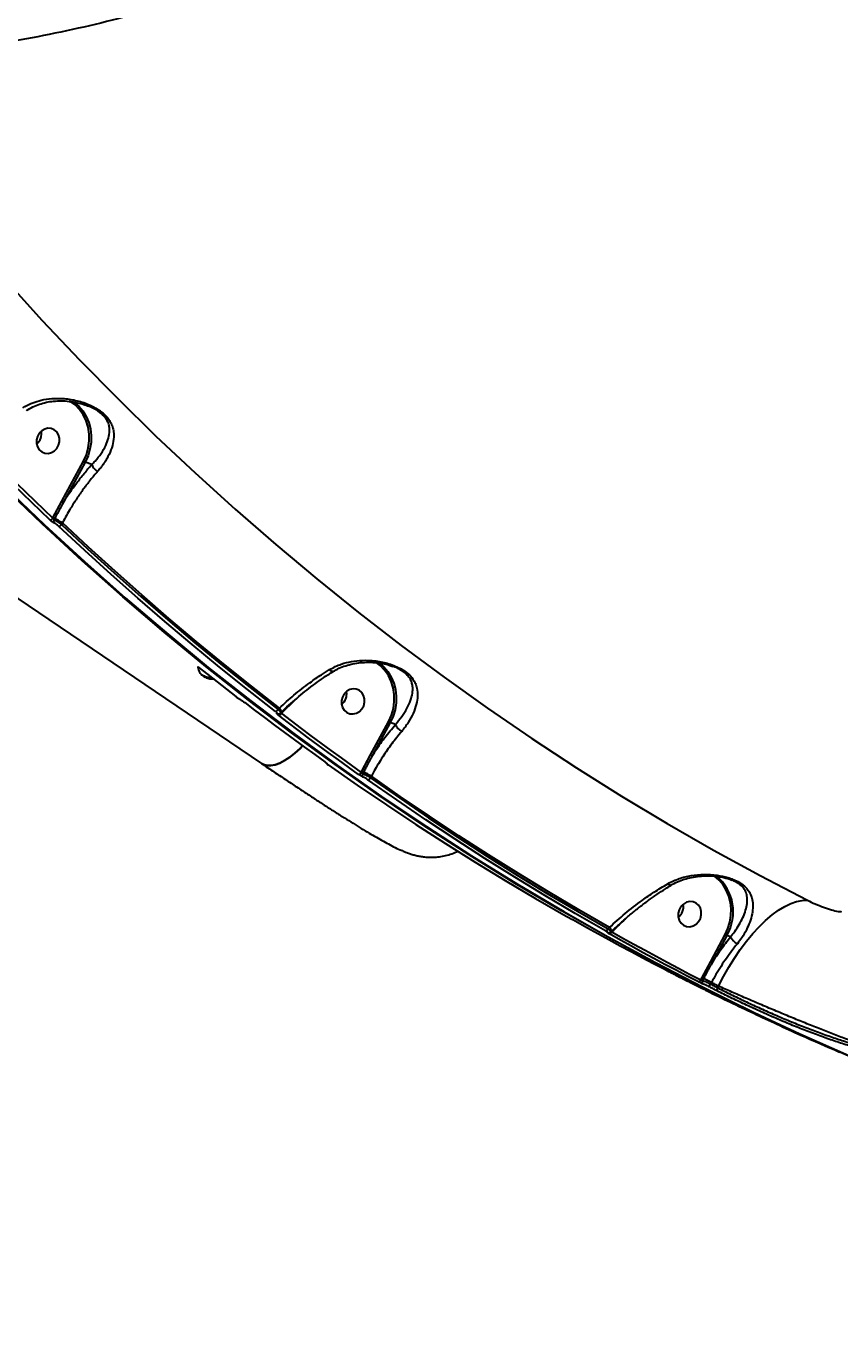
# Model space of a CAD drawing. Header units: millimetres. Extents: x -4153 to 4002, y -5023 to 3197.
# Drawn here: x -1219.3 to -932.4, y -2143.7 to -1678.3 of the extents above; entities that cross this region are included whole.
import ezdxf

# ---------------------------------------------------------------- set-up
doc = ezdxf.new("R2010")
doc.units = ezdxf.units.MM
for name, color, linetype in [('DIKOM_ОБЪЕКТ', 7, 'Continuous'), ('DIKOM_РАЗМЕР_ЗОНА', 7, 'Continuous'), ('DIKOM_РАЗМЕР_ОБЪЕКТА', 7, 'Continuous')]:
    doc.layers.add(name, color=color, linetype=linetype)
doc.styles.add('style1', font='arialbd.ttf', dxfattribs={"width": 0.8})
doc.dimstyles.new('1-50', dxfattribs={"dimtxt": 300, "dimasz": 200, "dimexe": 100, "dimexo": 0, "dimgap": 100, "dimtad": 1, "dimtxsty": 'style1', "dimcen": 200, "dimclrd": 7, "dimclre": 7, "dimclrt": 7, "dimadec": 1, "dimazin": 2, "dimtfac": 1, "dimtmove": 0, "dimatfit": 2, "dimfxl": 0, "dimlwd": 25, "dimlwe": 18, "dimarcsym": 0})

# ---------------------------------------------------------------- blocks, each defined once
blk = doc.blocks.new('*D9')
at = {"layer": 'Defpoints', "color": 0, "transparency": 16777216}
for p in [(2370.19, 1747.32), (-2106.31, -2974.61), (1195.51, -2974.61)]:
    blk.add_point(p, dxfattribs=at)
at = {"layer": 'DIKOM_РАЗМЕР_ОБЪЕКТА', "color": 7, "lineweight": 18, "transparency": 16777216}
for p, q in [((2370.19, 1747.32), (-2206.31, 1747.32)), ((1195.51, -2974.61), (-2206.31, -2974.61))]:
    blk.add_line(p, q, dxfattribs=at)
at = {"layer": 'DIKOM_РАЗМЕР_ОБЪЕКТА', "color": 7, "lineweight": 25, "transparency": 16777216}
blk.add_line((-2106.31, 1547.32), (-2106.31, -2774.61), dxfattribs=at)
at = {"layer": 'DIKOM_РАЗМЕР_ОБЪЕКТА', "color": 7, "transparency": 16777216}
for points in [[(-2139.64, 1547.32), (-2072.98, 1547.32), (-2106.31, 1747.32)], [(-2139.64, -2774.61), (-2072.98, -2774.61), (-2106.31, -2974.61)]]:
    blk.add_solid(points, dxfattribs=at)
at = {"layer": 'DIKOM_РАЗМЕР_ОБЪЕКТА', "color": 7, "transparency": 16777216, "insert": (-2359.48, -612.26), "char_height": 300, "attachment_point": 5, "rotation": 90, "style": 'style1'}
blk.add_mtext('{\\fArial|b0|i0|c204|p34;4700}', dxfattribs=at)
blk = doc.blocks.new('*D10')
at = {"layer": 'Defpoints', "color": 0, "transparency": 16777216}
for p in [(4001.69, -909.96), (-3216.31, -1859.46), (4001.69, -4923)]:
    blk.add_point(p, dxfattribs=at)
at = {"layer": 'DIKOM_РАЗМЕР_ЗОНА', "color": 7, "lineweight": 18, "transparency": 16777216}
for p, q in [((4001.69, -909.96), (4001.69, -5023)), ((-3216.31, -1859.46), (-3216.31, -5023))]:
    blk.add_line(p, q, dxfattribs=at)
at = {"layer": 'DIKOM_РАЗМЕР_ЗОНА', "color": 7, "lineweight": 25, "transparency": 16777216}
blk.add_line((-3016.31, -4923), (3801.69, -4923), dxfattribs=at)
at = {"layer": 'DIKOM_РАЗМЕР_ЗОНА', "color": 7, "transparency": 16777216}
for points in [[(-3016.31, -4889.67), (-3016.31, -4956.33), (-3216.31, -4923)], [(3801.69, -4889.67), (3801.69, -4956.33), (4001.69, -4923)]]:
    blk.add_solid(points, dxfattribs=at)
at = {"layer": 'DIKOM_РАЗМЕР_ЗОНА', "color": 7, "transparency": 16777216, "insert": (392.69, -4669.83), "char_height": 300, "attachment_point": 5, "style": 'style1'}
blk.add_mtext('{\\fArial|b0|i0|c204|p34;7200}', dxfattribs=at)
blk = doc.blocks.new('*D11')
at = {"layer": 'Defpoints', "color": 0, "transparency": 16777216}
for p in [(2631.36, 3197.31), (-3702.81, -4429.79), (2071.05, -4429.79)]:
    blk.add_point(p, dxfattribs=at)
at = {"layer": 'DIKOM_РАЗМЕР_ЗОНА', "color": 7, "lineweight": 18, "transparency": 16777216}
for p, q in [((2631.36, 3197.31), (-3802.81, 3197.31)), ((2071.05, -4429.79), (-3802.81, -4429.79))]:
    blk.add_line(p, q, dxfattribs=at)
at = {"layer": 'DIKOM_РАЗМЕР_ЗОНА', "color": 7, "lineweight": 25, "transparency": 16777216}
blk.add_line((-3702.81, 2997.31), (-3702.81, -4229.79), dxfattribs=at)
at = {"layer": 'DIKOM_РАЗМЕР_ЗОНА', "color": 7, "transparency": 16777216}
for points in [[(-3736.14, 2997.31), (-3669.48, 2997.31), (-3702.81, 3197.31)], [(-3736.14, -4229.79), (-3669.48, -4229.79), (-3702.81, -4429.79)]]:
    blk.add_solid(points, dxfattribs=at)
at = {"layer": 'DIKOM_РАЗМЕР_ЗОНА', "color": 7, "transparency": 16777216, "insert": (-3955.98, -616.24), "char_height": 300, "attachment_point": 5, "rotation": 90, "style": 'style1'}
blk.add_mtext('{\\fArial|b0|i0|c204|p34;7600}', dxfattribs=at)
blk = doc.blocks.new('*D12')
at = {"layer": 'Defpoints', "color": 0, "transparency": 16777216}
for p in [(-1688.31, 690.56), (2486.69, 690.56), (-1688.31, -3442.2)]:
    blk.add_point(p, dxfattribs=at)
at = {"layer": 'DIKOM_РАЗМЕР_ОБЪЕКТА', "color": 7, "lineweight": 18, "transparency": 16777216}
for p, q in [((-1688.31, 690.56), (-1688.31, -3542.2)), ((2486.69, 690.56), (2486.69, -3542.2))]:
    blk.add_line(p, q, dxfattribs=at)
at = {"layer": 'DIKOM_РАЗМЕР_ОБЪЕКТА', "color": 7, "lineweight": 25, "transparency": 16777216}
blk.add_line((2286.69, -3442.2), (-1488.31, -3442.2), dxfattribs=at)
at = {"layer": 'DIKOM_РАЗМЕР_ОБЪЕКТА', "color": 7, "transparency": 16777216}
for points in [[(-1488.31, -3408.87), (-1488.31, -3475.54), (-1688.31, -3442.2)], [(2286.69, -3408.87), (2286.69, -3475.54), (2486.69, -3442.2)]]:
    blk.add_solid(points, dxfattribs=at)
at = {"layer": 'DIKOM_РАЗМЕР_ОБЪЕКТА', "color": 7, "transparency": 16777216, "insert": (399.19, -3189.03), "char_height": 300, "attachment_point": 5, "style": 'style1'}
blk.add_mtext('{\\fArial|b0|i0|c204|p34;4175}', dxfattribs=at)

msp = doc.modelspace()

# ---------------------------------------------------------------- linework, layer by layer
at = {"layer": 'DIKOM_ОБЪЕКТ', "color": 7, "linetype": 'Continuous'}
for p, q in [((-1309.769, -1820.958), (-1136.337, -1938.363)), ((-1206.82, -1845.854), (-1199.17, -1831.681)), ((-1198.575, -1831.984), (-1206.225, -1846.158)), ((-1196.197, -1832.879), (-1198.575, -1831.984)), ((-1209.937, -1851.71), (-1206.82, -1845.854)), ((-1210.002, -1851.83), (-1209.937, -1851.71)), ((-1209.382, -1851.998), (-1209.576, -1852.356)), ((-1206.608, -1853.435), (-1206.927, -1854.028)), ((-1089.853, -1904.188), (-1090.156, -1904.083)), ((-1124.653, -1916.04), (-1129.333, -1920.562)), ((-1124.16, -1915.557), (-1124.653, -1916.04)), ((-1130.511, -1919.302), (-1130.038, -1918.84)), ((-1129.609, -1920.53), (-1129.315, -1920.242)), ((-1129.333, -1920.562), (-1129.428, -1920.655)), ((-1129.315, -1920.242), (-1129.306, -1920.232)), ((-1097.881, -1935.349), (-1091.546, -1923.611)), ((-1090.952, -1923.915), (-1097.286, -1935.652)), ((-1089.148, -1924.593), (-1090.952, -1923.915)), ((-1100.939, -1941.094), (-1097.881, -1935.349)), ((-1113.536, -1938.201), (-1113.417, -1938.299)), ((-1101.181, -1941.543), (-1100.939, -1941.094)), ((-1100.384, -1941.382), (-1100.663, -1941.899)), ((-1097.609, -1942.819), (-1097.923, -1943.401)), ((-970.362, -1979.554), (-970.784, -1979.379)), ((-1014.108, -1996.69), (-1013.618, -1996.211)), ((-1007.93, -1993.116), (-1008.06, -1993.243)), ((-1013.074, -1997.79), (-1012.894, -1997.614)), ((-1013.026, -1997.773), (-1013.037, -1997.754)), ((-1012.894, -1997.614), (-1012.879, -1997.596)), ((-977.892, -2008.188), (-972.798, -1998.748)), ((-972.203, -1999.052), (-977.298, -2008.491)), ((-970.912, -1999.538), (-972.203, -1999.052)), ((-980.944, -2013.921), (-977.892, -2008.188)), ((-993.466, -2011.322), (-993.412, -2011.352)), ((-981.366, -2014.703), (-980.944, -2013.921)), ((-980.389, -2014.208), (-980.757, -2014.892)), ((-977.614, -2015.646), (-977.927, -2016.226)), ((-975.363, -2017.537), (-975.106, -2016.928))]:
    msp.add_line(p, q, dxfattribs=at)
at = {"layer": 'DIKOM_ОБЪЕКТ', "color": 7, "linetype": 'Continuous', "flags": 128}
for points in [[(-1226.623, -1767.861), (-1213.737, -1782.008), (-1200.603, -1795.885), (-1187.226, -1809.488), (-1173.609, -1822.813), (-1159.758, -1835.855), (-1145.676, -1848.61), (-1131.367, -1861.074), (-1116.837, -1873.243), (-1102.09, -1885.114), (-1087.131, -1896.681), (-1071.965, -1907.943), (-1056.596, -1918.895), (-1041.029, -1929.533), (-1025.269, -1939.855), (-1009.321, -1949.857), (-993.191, -1959.536), (-976.884, -1968.888), (-960.404, -1977.911), (-943.757, -1986.602)], [(-1199.17, -1831.681), (-1198.158, -1829.41), (-1197.473, -1827.022), (-1197.131, -1824.573), (-1197.141, -1822.122), (-1197.503, -1819.73), (-1198.207, -1817.453), (-1199.236, -1815.347), (-1200.567, -1813.463), (-1202.166, -1811.846), (-1203.995, -1810.535), (-1204.136, -1810.452)], [(-1202.809, -1810.648), (-1202.53, -1810.844), (-1200.85, -1812.28), (-1199.401, -1813.982), (-1198.213, -1815.915), (-1197.314, -1818.036), (-1196.721, -1820.299), (-1196.449, -1822.655), (-1196.504, -1825.054), (-1196.882, -1827.442), (-1197.578, -1829.769), (-1198.575, -1831.984)], [(-1214.8, -1821.862), (-1215.428, -1822.974), (-1215.754, -1824.211), (-1215.75, -1825.473), (-1215.417, -1826.658), (-1214.782, -1827.67), (-1213.896, -1828.426), (-1212.832, -1828.866), (-1211.675, -1828.954), (-1210.519, -1828.683), (-1209.458, -1828.074), (-1208.577, -1827.177), (-1207.949, -1826.066), (-1207.623, -1824.828), (-1207.627, -1823.566), (-1207.96, -1822.381), (-1208.595, -1821.37), (-1209.48, -1820.613), (-1210.545, -1820.173), (-1211.702, -1820.085), (-1212.858, -1820.357), (-1213.919, -1820.966), (-1214.8, -1821.862)], [(-1211.025, -1852.443), (-1214.231, -1849.388), (-1217.425, -1846.317), (-1220.606, -1843.232), (-1223.775, -1840.133), (-1226.932, -1837.018), (-1230.076, -1833.889), (-1233.208, -1830.746), (-1236.327, -1827.587)], [(-1235.283, -1826.994), (-1232.167, -1830.15), (-1229.038, -1833.291), (-1225.896, -1836.417), (-1222.742, -1839.529), (-1219.575, -1842.626), (-1216.397, -1845.709), (-1213.205, -1848.777), (-1210.002, -1851.83)], [(-929.118, -2041.558), (-946.415, -2033.848), (-963.564, -2025.804), (-980.56, -2017.427), (-997.397, -2008.719), (-1014.072, -1999.685), (-1030.578, -1990.326), (-1046.91, -1980.645), (-1063.065, -1970.645), (-1079.036, -1960.33), (-1094.819, -1949.701), (-1110.409, -1938.763), (-1125.802, -1927.519), (-1140.993, -1915.972), (-1155.976, -1904.126), (-1170.749, -1891.984), (-1185.305, -1879.55), (-1199.642, -1866.827), (-1213.753, -1853.821), (-1227.637, -1840.533)], [(-1226.815, -1840.842), (-1212.932, -1854.129), (-1198.821, -1867.136), (-1184.484, -1879.859), (-1169.928, -1892.293), (-1155.155, -1904.434), (-1140.171, -1916.281), (-1124.981, -1927.828), (-1109.588, -1939.072), (-1093.998, -1950.01), (-1078.215, -1960.638), (-1062.244, -1970.954), (-1046.089, -1980.954), (-1029.757, -1990.635), (-1013.251, -1999.994), (-996.576, -2009.028), (-979.738, -2017.736), (-962.743, -2026.112), (-945.594, -2034.157), (-928.297, -2041.866)], [(-1131.466, -1919.972), (-1141.351, -1912.247), (-1151.146, -1904.395), (-1160.849, -1896.416), (-1170.459, -1888.31), (-1179.975, -1880.078), (-1189.396, -1871.723), (-1198.72, -1863.244), (-1207.946, -1854.643)], [(-1206.927, -1854.028), (-1197.709, -1862.621), (-1188.392, -1871.093), (-1178.98, -1879.441), (-1169.471, -1887.666), (-1159.869, -1895.765), (-1150.174, -1903.738), (-1140.388, -1911.584), (-1130.511, -1919.302)], [(-1130.038, -1918.84), (-1139.936, -1911.108), (-1149.742, -1903.247), (-1159.457, -1895.258), (-1169.079, -1887.143), (-1178.606, -1878.902), (-1188.037, -1870.536), (-1197.371, -1862.047), (-1206.608, -1853.435)], [(-1091.546, -1923.611), (-1090.534, -1921.341), (-1089.849, -1918.953), (-1089.508, -1916.503), (-1089.518, -1914.053), (-1089.879, -1911.661), (-1090.583, -1909.384), (-1091.613, -1907.278), (-1092.943, -1905.394), (-1094.542, -1903.777), (-1095.947, -1902.729)], [(-1094.932, -1902.757), (-1094.907, -1902.776), (-1093.226, -1904.211), (-1091.777, -1905.913), (-1090.589, -1907.846), (-1089.69, -1909.967), (-1089.098, -1912.23), (-1088.826, -1914.586), (-1088.88, -1916.985), (-1089.259, -1919.373), (-1089.954, -1921.7), (-1090.952, -1923.915)], [(-1158.829, -1904.199), (-1155.31, -1906.997), (-1145.425, -1914.721)], [(-1107.176, -1913.793), (-1107.804, -1914.905), (-1108.13, -1916.142), (-1108.126, -1917.404), (-1107.793, -1918.589), (-1107.158, -1919.601), (-1106.273, -1920.357), (-1105.208, -1920.797), (-1104.051, -1920.885), (-1102.895, -1920.614), (-1101.834, -1920.005), (-1100.953, -1919.108), (-1100.325, -1917.996), (-1099.999, -1916.759), (-1100.003, -1915.497), (-1100.336, -1914.312), (-1100.971, -1913.301), (-1101.856, -1912.544), (-1102.921, -1912.104), (-1104.078, -1912.016), (-1105.234, -1912.288), (-1106.295, -1912.896), (-1107.176, -1913.793)], [(-1142.291, -1916.847), (-1138.794, -1919.516), (-1135.287, -1922.17), (-1131.77, -1924.807), (-1128.241, -1927.429), (-1124.702, -1930.034), (-1121.152, -1932.623), (-1117.591, -1935.196), (-1114.02, -1937.753)], [(-1102.114, -1942.231), (-1105.685, -1939.674), (-1109.245, -1937.101), (-1112.796, -1934.512), (-1116.335, -1931.907), (-1119.863, -1929.286), (-1123.381, -1926.648), (-1126.888, -1923.995), (-1130.384, -1921.325)], [(-1129.428, -1920.655), (-1125.935, -1923.322), (-1122.431, -1925.973), (-1118.916, -1928.608), (-1115.39, -1931.228), (-1111.854, -1933.831), (-1108.307, -1936.418), (-1104.749, -1938.988), (-1101.181, -1941.543)], [(-1121.853, -1932.114), (-1122.781, -1933.049), (-1124.607, -1934.71), (-1126.433, -1936.136), (-1128.226, -1937.303), (-1129.957, -1938.191), (-1131.596, -1938.783), (-1133.115, -1939.071), (-1134.487, -1939.05), (-1135.689, -1938.719), (-1136.337, -1938.363)], [(-1136.337, -1938.363), (-1135.689, -1938.719), (-1134.487, -1939.05), (-1133.115, -1939.071), (-1131.596, -1938.783), (-1129.957, -1938.191), (-1128.226, -1937.303), (-1126.433, -1936.136), (-1124.607, -1934.71), (-1122.781, -1933.049), (-1121.853, -1932.114)], [(-1112.811, -1938.84), (-1102.605, -1945.976), (-1092.317, -1952.98), (-1081.947, -1959.85), (-1071.497, -1966.587), (-1060.969, -1973.188), (-1050.363, -1979.653), (-1039.682, -1985.982), (-1028.926, -1992.174)], [(-1014.967, -1997.424), (-1025.723, -1991.233), (-1036.404, -1984.904), (-1047.01, -1978.438), (-1057.538, -1971.837), (-1067.988, -1965.1), (-1078.357, -1958.23), (-1088.646, -1951.227), (-1098.852, -1944.091)], [(-1097.923, -1943.401), (-1087.726, -1950.531), (-1077.446, -1957.529), (-1067.085, -1964.393), (-1056.644, -1971.124), (-1046.124, -1977.72), (-1035.527, -1984.18), (-1024.855, -1990.504), (-1014.108, -1996.69)], [(-1013.618, -1996.211), (-1024.388, -1990.014), (-1035.084, -1983.68), (-1045.703, -1977.207), (-1056.245, -1970.599), (-1066.708, -1963.855), (-1077.09, -1956.977), (-1087.391, -1949.965), (-1097.609, -1942.819)], [(-972.798, -1998.748), (-971.816, -1996.597), (-971.128, -1994.334), (-970.749, -1992.008), (-970.689, -1989.672), (-970.947, -1987.376), (-971.518, -1985.17), (-972.391, -1983.103), (-973.545, -1981.219), (-974.955, -1979.56), (-976.591, -1978.163), (-976.767, -1978.038)], [(-991.903, -1981.324), (-991.961, -1981.348), (-992.12, -1981.355), (-992.31, -1981.297), (-992.524, -1981.178), (-992.758, -1980.999), (-993.005, -1980.767)], [(-988.381, -1988.843), (-989.009, -1989.955), (-989.335, -1991.192), (-989.331, -1992.455), (-988.998, -1993.639), (-988.363, -1994.651), (-987.478, -1995.407), (-986.413, -1995.848), (-985.256, -1995.935), (-984.1, -1995.664), (-983.039, -1995.055), (-982.158, -1994.159), (-981.53, -1993.047), (-981.204, -1991.809), (-981.208, -1990.547), (-981.541, -1989.363), (-982.176, -1988.351), (-983.061, -1987.594), (-984.126, -1987.155), (-985.283, -1987.067), (-986.439, -1987.338), (-987.5, -1987.947), (-988.381, -1988.843)], [(-975.106, -2016.928), (-973.373, -2013.524), (-971.507, -2010.207), (-969.524, -2007.008), (-967.443, -2003.955), (-965.282, -2001.077), (-963.061, -1998.4), (-960.801, -1995.947), (-958.522, -1993.743), (-956.244, -1991.805), (-953.989, -1990.153), (-951.778, -1988.802), (-949.629, -1987.763), (-947.564, -1987.046), (-945.601, -1986.658), (-943.757, -1986.602)], [(-1025.506, -1994.021), (-1021.613, -1996.203), (-1017.711, -1998.367), (-1013.8, -2000.513), (-1009.879, -2002.641), (-1005.949, -2004.751), (-1002.011, -2006.844), (-998.063, -2008.917), (-994.106, -2010.973)], [(-982.199, -2015.451), (-986.156, -2013.396), (-990.104, -2011.322), (-994.043, -2009.23), (-997.973, -2007.12), (-1001.893, -2004.992), (-1005.805, -2002.845), (-1009.707, -2000.681), (-1013.6, -1998.499)], [(-1012.74, -1997.765), (-1008.851, -1999.945), (-1004.952, -2002.108), (-1001.044, -2004.252), (-997.126, -2006.378), (-993.2, -2008.487), (-989.264, -2010.577), (-985.319, -2012.649), (-981.366, -2014.703)], [(-992.716, -2011.725), (-992.395, -2011.89), (-992.074, -2012.054), (-991.754, -2012.219), (-991.433, -2012.383), (-991.112, -2012.547), (-990.791, -2012.71), (-990.47, -2012.874), (-990.149, -2013.038)], [(-976.19, -2018.288), (-976.511, -2018.124), (-976.832, -2017.961), (-977.153, -2017.797), (-977.474, -2017.633), (-977.794, -2017.469), (-978.115, -2017.305), (-978.436, -2017.14), (-978.756, -2016.976)], [(-977.927, -2016.226), (-977.607, -2016.39), (-977.286, -2016.554), (-976.966, -2016.718), (-976.645, -2016.882), (-976.325, -2017.046), (-976.004, -2017.21), (-975.684, -2017.374), (-975.363, -2017.537)], [(-975.106, -2016.928), (-975.42, -2016.768), (-975.733, -2016.608), (-976.047, -2016.448), (-976.361, -2016.288), (-976.674, -2016.128), (-976.987, -2015.967), (-977.301, -2015.807), (-977.614, -2015.646)]]:
    msp.add_lwpolyline(points, dxfattribs=at)
at = {"layer": 'DIKOM_ОБЪЕКТ', "color": 7, "linetype": 'Continuous'}
for centre, radius, start, end in [((-1218.829, -1821.834), 4.897, 309.30413, 9.46914), ((-1218.834, -1821.832), 4.902, 309.33599, 9.43728), ((-1196.484, -1827.152), 5.266, 239.32451, 246.59369), ((-1204.133, -1841.325), 5.266, 239.32451, 246.59369), ((-1211.123, -1851.119), 1.327, 274.25868, 327.64919), ((-1206.924, -1846.575), 5.953, 239.59564, 245.61221), ((-1208.695, -1852.888), 1.029, 148.84819, 219.72441), ((-1221.652, -1879.082), 29.734, 59.60346, 65.62824), ((-1208.054, -1853.315), 1.333, 274.63129, 327.67407), ((-1111.209, -1913.763), 4.901, 309.33297, 9.44029), ((-1111.203, -1913.766), 4.896, 309.29582, 9.47549), ((-1131.607, -1918.754), 1.226, 276.60546, 333.46297), ((-1130.388, -1919.908), 0.918, 233.97243, 265.0844), ((-1130.518, -1920.117), 1.215, 276.30694, 333.75951), ((-1131.503, -1920.5), 2.213, 6.94714, 48.58289), ((-1128.549, -1919.883), 1.037, 208.78027, 220.88654), ((-1088.902, -1919.165), 5.173, 239.25964, 246.65855), ((-1095.197, -1930.826), 5.259, 239.31209, 246.5875), ((-1102.257, -1941.06), 1.18, 276.98231, 335.81437), ((-1097.931, -1935.968), 5.944, 239.59985, 245.62811), ((-1099.8, -1942.421), 1.009, 148.84627, 227.30495), ((-1112.66, -1968.475), 29.745, 59.60273, 65.62495), ((-1099.005, -1942.915), 1.186, 277.4098, 335.79622), ((-986.481, -1990.695), 16.544, 329.65996, 49.94728), ((-992.409, -1988.816), 4.896, 309.30344, 9.47307), ((-992.414, -1988.814), 4.901, 309.33275, 9.44377), ((-1015.144, -1996.347), 1.092, 279.35468, 341.65906), ((-1015.14, -1997.913), 2.283, 7.9736, 48.17035), ((-1013.852, -1997.169), 0.905, 241.40047, 261.86397), ((-1013.836, -1997.282), 0.948, 252.90492, 328.75076), ((-1013.77, -1997.43), 1.083, 279.03338, 341.95164), ((-970.111, -1994.22), 5.266, 239.32451, 246.59369), ((-965.639, -1996.605), 6.034, 209.08383, 242.02298), ((-975.206, -2003.659), 5.266, 239.32451, 246.59369), ((-982.377, -2014.414), 1.052, 279.74336, 344.06247), ((-978.002, -2008.922), 5.8, 239.52519, 245.70277), ((-979.911, -2015.405), 0.99, 148.75209, 234.98051), ((-992.656, -2041.282), 29.723, 59.59655, 65.62337), ((-978.943, -2015.936), 1.056, 280.16675, 344.09463), ((-976.377, -2017.251), 1.053, 280.1963, 344.26884)]:
    msp.add_arc(centre, radius, start, end, dxfattribs=at)
for points, knots in [([(-775.147, -1423.176), (-778.78, -1427.027), (-786.052, -1434.734), (-797.69, -1446.359), (-809.825, -1457.994), (-822.653, -1469.772), (-836.164, -1481.666), (-850.35, -1493.648), (-864.987, -1505.521), (-880.537, -1517.644), (-897.033, -1529.974), (-914.481, -1542.46), (-932.304, -1554.678), (-950.419, -1566.571), (-968.742, -1578.082), (-987.198, -1589.158), (-1005.757, -1599.772), (-1024.387, -1609.916), (-1043.05, -1619.575), (-1061.659, -1628.703), (-1080.125, -1637.257), (-1098.377, -1645.196), (-1116.379, -1652.497), (-1134.107, -1659.16), (-1151.523, -1665.177), (-1168.546, -1670.519), (-1185.096, -1675.162), (-1201.415, -1679.153), (-1217.423, -1682.431), (-1233.05, -1684.953), (-1247.972, -1686.655), (-1262.103, -1687.5), (-1275.484, -1687.566), (-1283.653, -1686.899), (-1287.735, -1686.565)], [0, 0, 0, 0, 0.0277664, 0.0555663, 0.0833658, 0.1111323, 0.1400374, 0.1689801, 0.1979226, 0.2268277, 0.2586373, 0.2905482, 0.3225098, 0.3544716, 0.3863819, 0.4181914, 0.4498953, 0.4816999, 0.5135555, 0.5454108, 0.5772152, 0.6089191, 0.6405474, 0.672276, 0.7040551, 0.7358343, 0.7675626, 0.7991908, 0.8325939, 0.8660265, 0.8994295, 0.932943, 0.9664864, 1, 1, 1, 1]), ([(-1220.564, -1812.876), (-1220.34, -1812.735), (-1219.236, -1812.043), (-1217.111, -1811.035), (-1213.922, -1810.049), (-1210.398, -1809.514), (-1206.308, -1809.485), (-1201.933, -1810.102), (-1197.678, -1811.437), (-1194.533, -1813.048), (-1192.535, -1814.497), (-1191.233, -1815.695), (-1190.199, -1816.967), (-1189.339, -1818.413), (-1188.75, -1820.016), (-1188.399, -1822.162), (-1188.546, -1824.719), (-1189.393, -1827.738), (-1190.864, -1830.851), (-1192.563, -1833.417), (-1193.818, -1834.889), (-1194.196, -1835.332)], [0, 0, 0, 0, 0.0134554, 0.066322, 0.1192308, 0.1832731, 0.2473509, 0.3264812, 0.405365, 0.4678603, 0.4990948, 0.5303021, 0.561443, 0.5926231, 0.6345141, 0.6764881, 0.7480838, 0.819761, 0.8939584, 0.9680649, 1, 1, 1, 1]), ([(-1219.306, -1813.833), (-1219.264, -1813.802), (-1218.574, -1813.292), (-1217.051, -1812.522), (-1214.751, -1811.553), (-1212.276, -1810.875), (-1209.69, -1810.488), (-1206.978, -1810.366), (-1204.183, -1810.531), (-1201.531, -1810.975), (-1199.237, -1811.573), (-1197.91, -1812.087), (-1197.318, -1812.317)], [0, 0, 0, 0, 0.0069071, 0.11312, 0.2234767, 0.3365501, 0.4514477, 0.5694276, 0.69491, 0.8187342, 0.9191111, 1, 1, 1, 1]), ([(-1197.323, -1812.326), (-1197.394, -1812.288), (-1197.609, -1812.173), (-1197.84, -1812.118), (-1197.995, -1812.081)], [0, 0, 0, 0, 0.3320654, 1, 1, 1, 1]), ([(-1196.195, -1832.881), (-1196.195, -1832.881), (-1195.833, -1832.459), (-1194.581, -1831.208), (-1192.864, -1828.895), (-1191.276, -1826.197), (-1190.247, -1823.55), (-1189.874, -1821.35), (-1190.01, -1819.472), (-1190.414, -1818.096), (-1191.101, -1816.828), (-1192.151, -1815.497), (-1193.394, -1814.456), (-1195.178, -1813.283), (-1196.35, -1812.76), (-1197.323, -1812.326)], [0, 0, 0, 0, 0.0000736, 0.0558743, 0.1845912, 0.3168489, 0.4398123, 0.5654493, 0.6346955, 0.7054691, 0.7544563, 0.8053191, 0.8849196, 0.9044993, 1, 1, 1, 1]), ([(-1206.225, -1846.158), (-1205.487, -1845.01), (-1204.005, -1842.705), (-1201.57, -1839.326), (-1198.969, -1835.994), (-1197.124, -1833.921), (-1196.197, -1832.879)], [0, 0, 0, 0, 0.2380472, 0.4781664, 0.7377172, 1, 1, 1, 1]), ([(-1196.197, -1832.879), (-1196.197, -1832.879), (-1196.196, -1832.879), (-1196.195, -1832.881), (-1196.195, -1832.881)], [0, 0, 0, 0, 0.6149107, 1, 1, 1, 1]), ([(-1196.195, -1832.881), (-1196.143, -1833.059), (-1196.038, -1833.413), (-1195.62, -1834.045), (-1195.063, -1834.663), (-1194.593, -1835.055), (-1194.303, -1835.261), (-1194.233, -1835.307), (-1194.196, -1835.332)], [0, 0, 0, 0, 0.23162483, 0.46322825, 0.69488044, 0.92648021, 0.96103299, 1, 1, 1, 1]), ([(-1194.196, -1835.332), (-1195.049, -1836.314), (-1196.764, -1838.288), (-1199.215, -1841.496), (-1201.546, -1844.84), (-1204.062, -1848.781), (-1205.664, -1851.71), (-1206.608, -1853.435)], [0, 0, 0, 0, 0.1872847, 0.3765484, 0.5570063, 0.7391997, 1, 1, 1, 1]), ([(-1206.225, -1846.158), (-1206.386, -1846.449), (-1207.189, -1847.908), (-1208.231, -1849.861), (-1209.122, -1851.515), (-1209.382, -1851.998)], [0, 0, 0, 0, 0.15040868, 0.75212019, 1, 1, 1, 1]), ([(-1209.487, -1853.546), (-1209.497, -1853.541), (-1209.599, -1853.498), (-1209.837, -1853.369), (-1210.233, -1853.104), (-1210.656, -1852.779), (-1210.902, -1852.555), (-1211.025, -1852.443)], [0, 0, 0, 0, 0.0278158, 0.2649199, 0.5076447, 0.7539499, 1, 1, 1, 1]), ([(-1210.002, -1851.83), (-1209.973, -1851.888), (-1209.915, -1852.001), (-1209.804, -1852.161), (-1209.695, -1852.28), (-1209.623, -1852.333), (-1209.588, -1852.351), (-1209.579, -1852.354), (-1209.576, -1852.356)], [0, 0, 0, 0, 0.26309138, 0.51605809, 0.75215539, 0.94115732, 0.97418855, 1, 1, 1, 1]), ([(-1209.576, -1852.356), (-1209.558, -1852.364), (-1209.389, -1852.437), (-1208.988, -1852.64), (-1208.309, -1853.046), (-1207.578, -1853.533), (-1207.144, -1853.863), (-1206.927, -1854.028)], [0, 0, 0, 0, 0.0286323, 0.2670869, 0.510133, 0.755642, 1, 1, 1, 1]), ([(-1207.946, -1854.643), (-1208.069, -1854.532), (-1208.315, -1854.309), (-1208.738, -1853.986), (-1209.136, -1853.722), (-1209.374, -1853.594), (-1209.476, -1853.55), (-1209.487, -1853.546)], [0, 0, 0, 0, 0.2457323, 0.4917582, 0.7342216, 0.9715282, 1, 1, 1, 1]), ([(-1112.376, -1905.221), (-1111.018, -1904.519), (-1108.545, -1903.241), (-1104.592, -1902.294), (-1100.524, -1901.865), (-1096.096, -1902.061), (-1092.161, -1902.873), (-1089.149, -1903.945), (-1086.787, -1905.079), (-1084.548, -1906.639), (-1082.956, -1908.425), (-1082.017, -1910.136), (-1081.393, -1912.127), (-1081.216, -1914.561), (-1081.685, -1917.519), (-1082.781, -1920.654), (-1084.458, -1923.882), (-1086.11, -1926.004), (-1086.914, -1927.038)], [0, 0, 0, 0, 0.0785475, 0.1430554, 0.2076024, 0.2872131, 0.3665489, 0.4057493, 0.4448477, 0.4974413, 0.5496892, 0.5922681, 0.6349367, 0.7072953, 0.7797296, 0.8544833, 0.9291373, 1, 1, 1, 1]), ([(-1111.185, -1905.975), (-1110.838, -1905.753), (-1109.799, -1905.089), (-1107.868, -1904.25), (-1105.411, -1903.44), (-1102.762, -1902.896), (-1099.981, -1902.624), (-1097.28, -1902.632), (-1094.764, -1902.89), (-1092.623, -1903.315), (-1091.094, -1903.719), (-1090.34, -1904.017), (-1090.158, -1904.089)], [0, 0, 0, 0, 0.0580031, 0.1732348, 0.2939274, 0.4195493, 0.5491113, 0.681088, 0.7909414, 0.8918709, 0.9738699, 1, 1, 1, 1]), ([(-1158.787, -1904.139), (-1158.792, -1904.235), (-1158.832, -1904.95), (-1158.301, -1906.142), (-1157.161, -1907.503), (-1155.504, -1908.303), (-1154.139, -1908.629), (-1153.408, -1908.497), (-1153.307, -1908.479)], [0, 0, 0, 0, 0.0368384, 0.2746838, 0.5111679, 0.7387449, 0.9640902, 1, 1, 1, 1]), ([(-1157.456, -1906.971), (-1157.063, -1907.208), (-1156.173, -1907.745), (-1154.913, -1908.025), (-1154.169, -1907.908), (-1154.051, -1907.89)], [0, 0, 0, 0, 0.3998493, 0.9054625, 1, 1, 1, 1]), ([(-1130.038, -1918.84), (-1128.355, -1917.293), (-1124.941, -1914.154), (-1119.876, -1910.224), (-1115.642, -1907.264), (-1113.323, -1905.813), (-1112.376, -1905.221)], [0, 0, 0, 0, 0.3072591, 0.6233175, 0.8463527, 1, 1, 1, 1]), ([(-1129.286, -1920.253), (-1128.657, -1919.642), (-1127.164, -1918.19), (-1124.667, -1915.96), (-1121.839, -1913.577), (-1118.932, -1911.288), (-1115.982, -1909.124), (-1113.394, -1907.337), (-1111.798, -1906.34), (-1111.193, -1905.962)], [0, 0, 0, 0, 0.1148246, 0.2725627, 0.430895, 0.5892691, 0.7471465, 0.9041495, 1, 1, 1, 1]), ([(-1111.217, -1905.921), (-1111.27, -1905.947), (-1111.398, -1906.009), (-1111.756, -1905.821), (-1112.087, -1905.532), (-1112.298, -1905.308), (-1112.349, -1905.251), (-1112.376, -1905.221)], [0, 0, 0, 0, 0.2387574, 0.5672717, 0.8957802, 0.9447883, 1, 1, 1, 1]), ([(-1089.145, -1924.596), (-1089.145, -1924.596), (-1088.369, -1923.626), (-1086.731, -1921.774), (-1084.987, -1918.881), (-1083.735, -1916.142), (-1083.042, -1913.537), (-1082.951, -1911.435), (-1083.33, -1909.687), (-1084.015, -1908.215), (-1085.329, -1906.642), (-1087.304, -1905.297), (-1088.892, -1904.512), (-1089.692, -1904.242), (-1089.853, -1904.188)], [0, 0, 0, 0, 0.0000496, 0.1209538, 0.2475192, 0.3776829, 0.4990954, 0.6231704, 0.6919733, 0.7622887, 0.8441982, 0.9255246, 0.9849879, 1, 1, 1, 1]), ([(-1145.425, -1914.721), (-1145.294, -1914.821), (-1145.03, -1915.021), (-1144.594, -1915.326), (-1144.196, -1915.589), (-1143.966, -1915.728), (-1143.87, -1915.78), (-1143.86, -1915.786)], [0, 0, 0, 0, 0.2456993, 0.4917644, 0.7342568, 0.9714684, 1, 1, 1, 1]), ([(-1143.86, -1915.786), (-1143.85, -1915.792), (-1143.755, -1915.844), (-1143.524, -1915.982), (-1143.125, -1916.244), (-1142.687, -1916.548), (-1142.423, -1916.747), (-1142.291, -1916.847)], [0, 0, 0, 0, 0.0278726, 0.2650737, 0.5076888, 0.7539616, 1, 1, 1, 1]), ([(-1130.927, -1920.65), (-1130.889, -1920.646), (-1130.812, -1920.638), (-1130.874, -1920.507), (-1131.063, -1920.304), (-1131.291, -1920.108), (-1131.439, -1919.993), (-1131.466, -1919.972)], [0, 0, 0, 0, 0.2340505, 0.4679352, 0.703948, 0.944859, 1, 1, 1, 1]), ([(-1130.384, -1921.325), (-1130.412, -1921.303), (-1130.561, -1921.188), (-1130.79, -1920.994), (-1130.979, -1920.792), (-1131.042, -1920.662), (-1130.966, -1920.654), (-1130.927, -1920.65)], [0, 0, 0, 0, 0.0557149, 0.296773, 0.5326576, 0.7662538, 1, 1, 1, 1]), ([(-1130.511, -1919.302), (-1130.469, -1919.341), (-1130.242, -1919.553), (-1129.895, -1919.915), (-1129.627, -1920.281), (-1129.54, -1920.487), (-1129.612, -1920.506), (-1129.628, -1920.51)], [0, 0, 0, 0, 0.06602225, 0.35483012, 0.6389269, 0.92162882, 1, 1, 1, 1]), ([(-1130.464, -1920.81), (-1130.427, -1920.817), (-1130.295, -1920.844), (-1130.009, -1920.785), (-1129.745, -1920.672), (-1129.643, -1920.548), (-1129.618, -1920.518)], [0, 0, 0, 0, 0.1417487, 0.5127811, 0.8836252, 1, 1, 1, 1]), ([(-1129.751, -1920.556), (-1129.754, -1920.556), (-1129.765, -1920.557), (-1129.719, -1920.573), (-1129.621, -1920.603), (-1129.51, -1920.633), (-1129.441, -1920.651), (-1129.428, -1920.655)], [0, 0, 0, 0, 0.0689754, 0.337677, 0.6235, 0.9281384, 1, 1, 1, 1]), ([(-1097.286, -1935.652), (-1096.581, -1934.559), (-1095.163, -1932.364), (-1092.465, -1928.596), (-1090.408, -1926.114), (-1089.148, -1924.593)], [0, 0, 0, 0, 0.2774642, 0.5572939, 1, 1, 1, 1]), ([(-1089.148, -1924.593), (-1089.147, -1924.594), (-1089.146, -1924.594), (-1089.146, -1924.596), (-1089.145, -1924.596)], [0, 0, 0, 0, 0.6818713, 1, 1, 1, 1]), ([(-1089.145, -1924.596), (-1089.083, -1924.762), (-1088.959, -1925.094), (-1088.515, -1925.696), (-1087.938, -1926.292), (-1087.411, -1926.714), (-1087.069, -1926.943), (-1086.951, -1927.016), (-1086.914, -1927.038)], [0, 0, 0, 0, 0.2204785, 0.4409494, 0.6614623, 0.8819319, 0.9635514, 1, 1, 1, 1]), ([(-1086.914, -1927.038), (-1088.096, -1928.476), (-1090.414, -1931.298), (-1093.664, -1936.021), (-1096.021, -1939.893), (-1097.276, -1942.204), (-1097.609, -1942.819)], [0, 0, 0, 0, 0.3028912, 0.5944624, 0.8920254, 1, 1, 1, 1]), ([(-1097.286, -1935.652), (-1097.447, -1935.944), (-1098.25, -1937.402), (-1099.272, -1939.319), (-1100.144, -1940.936), (-1100.384, -1941.382)], [0, 0, 0, 0, 0.1533001, 0.7665685, 1, 1, 1, 1]), ([(-1136.337, -1938.363), (-1135.595, -1938.865), (-1133.439, -1940.322), (-1129.951, -1942.666), (-1125.92, -1945.355), (-1122.02, -1947.936), (-1118.259, -1950.404), (-1114.646, -1952.751), (-1111.19, -1954.973), (-1107.897, -1957.064), (-1104.773, -1959.021), (-1101.819, -1960.84), (-1099.035, -1962.524), (-1096.408, -1964.073), (-1093.918, -1965.498), (-1091.504, -1966.822), (-1089.179, -1968.023), (-1087.131, -1968.984), (-1085.368, -1969.709), (-1083.937, -1970.217), (-1082.6, -1970.621), (-1081.189, -1970.966), (-1079.656, -1971.242), (-1077.968, -1971.424), (-1076.109, -1971.478), (-1074.096, -1971.357), (-1071.96, -1971.025), (-1069.77, -1970.427), (-1068.086, -1969.826), (-1067.185, -1969.344), (-1066.981, -1969.235)], [0, 0, 0, 0, 0.02453602, 0.07129939, 0.11811214, 0.16499468, 0.21196606, 0.25905128, 0.30628295, 0.35370524, 0.401385, 0.4494186, 0.49795857, 0.54725335, 0.59774759, 0.65033869, 0.70720043, 0.76270313, 0.79775681, 0.82204571, 0.84327007, 0.86238843, 0.88045236, 0.89829699, 0.91629535, 0.93489164, 0.95416314, 0.97396588, 0.99411067, 1, 1, 1, 1]), ([(-1114.02, -1937.753), (-1113.998, -1937.768), (-1113.854, -1937.871), (-1113.619, -1938.047), (-1113.409, -1938.222), (-1113.323, -1938.321), (-1113.386, -1938.306), (-1113.417, -1938.299)], [0, 0, 0, 0, 0.0426752, 0.2824776, 0.5216003, 0.7607426, 1, 1, 1, 1]), ([(-1113.99, -1937.78), (-1113.927, -1937.825), (-1113.771, -1937.937), (-1113.636, -1938.044), (-1113.561, -1938.109), (-1113.561, -1938.109), (-1113.56, -1938.109)], [0, 0, 0, 0, 0.2629952, 0.6578334, 0.8966332, 1, 1, 1, 1]), ([(-1113.831, -1937.895), (-1113.803, -1937.948), (-1113.749, -1938.052), (-1113.651, -1938.17), (-1113.527, -1938.297), (-1113.329, -1938.463), (-1113.064, -1938.667), (-1112.832, -1938.827), (-1112.779, -1938.863)], [0, 0, 0, 0, 0.1005398, 0.1950445, 0.3046963, 0.544782, 0.8959819, 1, 1, 1, 1]), ([(-1113.417, -1938.299), (-1113.448, -1938.291), (-1113.51, -1938.277), (-1113.424, -1938.374), (-1113.212, -1938.548), (-1112.977, -1938.722), (-1112.832, -1938.825), (-1112.811, -1938.84)], [0, 0, 0, 0, 0.2394166, 0.47871, 0.7178927, 0.9576808, 1, 1, 1, 1]), ([(-1100.484, -1943.163), (-1100.499, -1943.157), (-1100.607, -1943.115), (-1100.86, -1942.999), (-1101.274, -1942.773), (-1101.718, -1942.504), (-1101.982, -1942.322), (-1102.114, -1942.231)], [0, 0, 0, 0, 0.0385718, 0.2781032, 0.5183895, 0.7592163, 1, 1, 1, 1]), ([(-1101.181, -1941.543), (-1101.142, -1941.581), (-1101.063, -1941.657), (-1100.924, -1941.763), (-1100.79, -1941.848), (-1100.706, -1941.886), (-1100.669, -1941.898), (-1100.663, -1941.899)], [0, 0, 0, 0, 0.2443316, 0.4859067, 0.7247209, 0.9617806, 1, 1, 1, 1]), ([(-1100.663, -1941.899), (-1100.638, -1941.909), (-1100.459, -1941.981), (-1100.04, -1942.176), (-1099.344, -1942.542), (-1098.596, -1942.971), (-1098.147, -1943.258), (-1097.923, -1943.401)], [0, 0, 0, 0, 0.03880758, 0.27836435, 0.5185905, 0.75940035, 1, 1, 1, 1]), ([(-1098.852, -1944.091), (-1098.984, -1944), (-1099.248, -1943.819), (-1099.693, -1943.552), (-1100.108, -1943.327), (-1100.361, -1943.211), (-1100.469, -1943.169), (-1100.484, -1943.163)], [0, 0, 0, 0, 0.2406413, 0.4814641, 0.7215962, 0.9611993, 1, 1, 1, 1]), ([(-993.005, -1980.767), (-991.699, -1980.113), (-989.086, -1978.806), (-984.74, -1977.778), (-980.247, -1977.373), (-975.89, -1977.646), (-972.425, -1978.375), (-969.996, -1979.219), (-967.896, -1980.191), (-966.128, -1981.423), (-964.836, -1982.81), (-963.841, -1984.353), (-963.156, -1986.296), (-962.935, -1988.742), (-963.217, -1991.427), (-964, -1994.233), (-965.231, -1997.064), (-966.701, -1999.63), (-967.936, -2001.238), (-968.469, -2001.933)], [0, 0, 0, 0, 0.07590897, 0.15190721, 0.22863678, 0.30518721, 0.36886318, 0.40161819, 0.43433144, 0.49045848, 0.52823512, 0.56608487, 0.63087777, 0.69577183, 0.76452164, 0.83322972, 0.89368226, 0.95406343, 1, 1, 1, 1]), ([(-991.909, -1981.314), (-991.888, -1981.299), (-991.193, -1980.823), (-989.637, -1980.103), (-987.236, -1979.166), (-984.617, -1978.498), (-981.841, -1978.078), (-979.181, -1977.942), (-976.774, -1978.035), (-974.727, -1978.28), (-972.974, -1978.642), (-971.496, -1979.046), (-970.702, -1979.371), (-970.34, -1979.519)], [0, 0, 0, 0, 0.0035597, 0.1175311, 0.2361326, 0.3591373, 0.4856711, 0.6150454, 0.7149146, 0.802852, 0.8822326, 0.9462718, 1, 1, 1, 1]), ([(-1013.618, -1996.211), (-1011.801, -1994.562), (-1008.118, -1991.217), (-1002.749, -1987.098), (-997.669, -1983.568), (-994.643, -1981.75), (-993.005, -1980.767)], [0, 0, 0, 0, 0.2848571, 0.5777516, 0.7715721, 1, 1, 1, 1]), ([(-1012.845, -1997.632), (-1012.465, -1997.259), (-1011.2, -1996.013), (-1008.914, -1993.941), (-1006.01, -1991.436), (-1003.01, -1989.016), (-999.956, -1986.704), (-996.879, -1984.533), (-994.185, -1982.743), (-992.53, -1981.75), (-991.895, -1981.369)], [0, 0, 0, 0, 0.0606059, 0.2021582, 0.3447065, 0.4876979, 0.6304046, 0.7722278, 0.9126827, 1, 1, 1, 1]), ([(-970.912, -1999.538), (-970.397, -1998.904), (-969.206, -1997.439), (-967.725, -1995.124), (-966.422, -1992.601), (-965.484, -1990.098), (-964.979, -1987.748), (-964.932, -1985.595), (-965.325, -1983.914), (-966.062, -1982.552), (-967.087, -1981.368), (-968.508, -1980.263), (-969.89, -1979.734), (-970.362, -1979.554)], [0, 0, 0, 0, 0.0783864, 0.1811746, 0.2866673, 0.4041566, 0.5240526, 0.6327849, 0.7437249, 0.80444, 0.866602, 0.9544257, 1, 1, 1, 1]), ([(-943.757, -1986.602), (-942.85, -1987.043), (-941.05, -1987.918), (-938.041, -1989.117), (-935.229, -1990.044), (-933.04, -1990.57), (-932.119, -1990.631), (-931.735, -1990.657)], [0, 0, 0, 0, 0.2180187, 0.4332389, 0.6437851, 0.8514294, 1, 1, 1, 1]), ([(-1028.926, -1992.174), (-1028.773, -1992.26), (-1028.468, -1992.432), (-1027.977, -1992.701), (-1027.528, -1992.942), (-1027.32, -1993.048), (-1027.218, -1993.1)], [0, 0, 0, 0, 0.2566463, 0.5135995, 0.7611703, 1, 1, 1, 1]), ([(-1027.218, -1993.1), (-1027.123, -1993.148), (-1026.932, -1993.245), (-1026.552, -1993.446), (-1026.289, -1993.589), (-1026.169, -1993.654)], [0, 0, 0, 0, 0.351012, 0.7013994, 1, 1, 1, 1]), ([(-1026.169, -1993.654), (-1026.103, -1993.69), (-1025.874, -1993.815), (-1025.659, -1993.936), (-1025.506, -1994.021)], [0, 0, 0, 0, 0.2878881, 1, 1, 1, 1]), ([(-1014.108, -1996.69), (-1014.046, -1996.739), (-1013.785, -1996.943), (-1013.403, -1997.273), (-1013.117, -1997.586), (-1013.014, -1997.757), (-1013.078, -1997.769), (-1013.091, -1997.772)], [0, 0, 0, 0, 0.0901825, 0.3795227, 0.6564547, 0.92903, 1, 1, 1, 1]), ([(-1008.06, -1993.243), (-1008.269, -1993.446), (-1009.825, -1994.959), (-1011.387, -1996.463), (-1012.74, -1997.765)], [0, 0, 0, 0, 0.1343716, 1, 1, 1, 1]), ([(-1014.286, -1997.964), (-1014.252, -1997.964), (-1014.184, -1997.964), (-1014.269, -1997.868), (-1014.485, -1997.711), (-1014.747, -1997.55), (-1014.924, -1997.448), (-1014.967, -1997.424)], [0, 0, 0, 0, 0.2249494, 0.4495911, 0.6803577, 0.923837, 1, 1, 1, 1]), ([(-1014.115, -1998.188), (-1014.176, -1998.144), (-1014.31, -1998.051), (-1014.386, -1997.964), (-1014.319, -1997.964), (-1014.286, -1997.964)], [0, 0, 0, 0, 0.2986118, 0.6490063, 1, 1, 1, 1]), ([(-1013.6, -1998.499), (-1013.658, -1998.466), (-1013.859, -1998.352), (-1014.009, -1998.256), (-1014.115, -1998.188)], [0, 0, 0, 0, 0.287947, 1, 1, 1, 1]), ([(-1013.979, -1998.059), (-1013.957, -1998.065), (-1013.874, -1998.085), (-1013.661, -1998.081), (-1013.38, -1998.005), (-1013.163, -1997.899), (-1013.086, -1997.795), (-1013.077, -1997.783)], [0, 0, 0, 0, 0.0943449, 0.3485712, 0.6318627, 0.9571082, 1, 1, 1, 1]), ([(-1013.026, -1997.773), (-1012.964, -1997.771), (-1012.876, -1997.767), (-1012.771, -1997.766), (-1012.74, -1997.765)], [0, 0, 0, 0, 0.70514238, 1, 1, 1, 1]), ([(-977.298, -2008.491), (-976.291, -2006.939), (-974.258, -2003.808), (-972.034, -2000.969), (-970.912, -1999.538)], [0, 0, 0, 0, 0.4956385, 1, 1, 1, 1]), ([(-968.469, -2001.933), (-969.785, -2003.629), (-972.454, -2007.069), (-975.465, -2011.792), (-977.095, -2014.715), (-977.614, -2015.646)], [0, 0, 0, 0, 0.3984702, 0.808511, 1, 1, 1, 1]), ([(-977.298, -2008.491), (-977.458, -2008.783), (-978.262, -2010.242), (-979.281, -2012.154), (-980.151, -2013.767), (-980.389, -2014.208)], [0, 0, 0, 0, 0.1536444, 0.7682933, 1, 1, 1, 1]), ([(-994.106, -2010.973), (-994.085, -2010.984), (-993.979, -2011.039), (-993.892, -2011.084), (-993.822, -2011.121)], [0, 0, 0, 0, 0.1962384, 1, 1, 1, 1]), ([(-993.822, -2011.121), (-993.713, -2011.178), (-993.553, -2011.262), (-993.45, -2011.32), (-993.446, -2011.321), (-993.445, -2011.322)], [0, 0, 0, 0, 0.5688276, 0.8414078, 1, 1, 1, 1]), ([(-993.822, -2011.121), (-993.777, -2011.144), (-993.612, -2011.23), (-993.438, -2011.324), (-993.325, -2011.389), (-993.383, -2011.364), (-993.412, -2011.352)], [0, 0, 0, 0, 0.1087376, 0.4058155, 0.7028194, 1, 1, 1, 1]), ([(-993.54, -2011.289), (-993.537, -2011.291), (-993.518, -2011.304), (-993.483, -2011.323), (-993.392, -2011.375), (-993.173, -2011.489), (-992.86, -2011.652), (-992.658, -2011.755), (-992.616, -2011.776)], [0, 0, 0, 0, 0.0128679, 0.0664683, 0.1970072, 0.5785312, 0.9120196, 1, 1, 1, 1]), ([(-993.412, -2011.352), (-993.441, -2011.339), (-993.498, -2011.315), (-993.389, -2011.375), (-993.149, -2011.502), (-992.891, -2011.636), (-992.736, -2011.715), (-992.716, -2011.725)], [0, 0, 0, 0, 0.2407353, 0.4813597, 0.7221384, 0.9628202, 1, 1, 1, 1]), ([(-990.149, -2013.038), (-988.41, -2013.922), (-985.278, -2015.513), (-982.505, -2016.891), (-981.272, -2017.504)], [0, 0, 0, 0, 0.5552918, 1, 1, 1, 1]), ([(-981.366, -2014.703), (-981.316, -2014.722), (-981.215, -2014.761), (-981.05, -2014.816), (-980.895, -2014.861), (-980.803, -2014.883), (-980.763, -2014.891), (-980.757, -2014.892)], [0, 0, 0, 0, 0.2401153, 0.4809139, 0.7222375, 0.96266, 1, 1, 1, 1]), ([(-980.757, -2014.892), (-980.733, -2014.901), (-980.553, -2014.969), (-980.125, -2015.147), (-979.407, -2015.475), (-978.631, -2015.854), (-978.162, -2016.102), (-977.927, -2016.226)], [0, 0, 0, 0, 0.0370999, 0.2779755, 0.5187517, 0.7593473, 1, 1, 1, 1]), ([(-980.479, -2016.216), (-980.494, -2016.211), (-980.604, -2016.173), (-980.865, -2016.073), (-981.301, -2015.885), (-981.772, -2015.667), (-982.057, -2015.523), (-982.199, -2015.451)], [0, 0, 0, 0, 0.0372759, 0.2782699, 0.5190974, 0.7596024, 1, 1, 1, 1]), ([(-981.266, -2017.49), (-980.565, -2017.844), (-974.418, -2020.95), (-962.69, -2026.529), (-947.118, -2033.771), (-936.969, -2038.197), (-932.41, -2040.185)], [0, 0, 0, 0, 0.0437027, 0.3834177, 0.7230788, 1, 1, 1, 1]), ([(-978.756, -2016.976), (-978.899, -2016.904), (-979.184, -2016.761), (-979.656, -2016.545), (-980.093, -2016.359), (-980.354, -2016.258), (-980.464, -2016.221), (-980.479, -2016.216)], [0, 0, 0, 0, 0.2404649, 0.4810442, 0.721843, 0.9628442, 1, 1, 1, 1]), ([(-921.102, -2040.022), (-922.63, -2039.663), (-925.686, -2038.944), (-930.614, -2037.487), (-935.604, -2035.842), (-940.585, -2034.056), (-945.718, -2032.087), (-950.95, -2029.961), (-956.212, -2027.718), (-961.437, -2025.394), (-966.551, -2023.024), (-971.521, -2020.639), (-974.636, -2019.071), (-976.19, -2018.288)], [0, 0, 0, 0, 0.1009683, 0.2019341, 0.2903366, 0.3790224, 0.4674224, 0.556114, 0.6450863, 0.7337784, 0.8224238, 0.9113509, 1, 1, 1, 1]), ([(-975.363, -2017.537), (-973.841, -2018.306), (-970.792, -2019.846), (-965.926, -2022.186), (-960.919, -2024.51), (-955.803, -2026.788), (-950.651, -2028.985), (-945.528, -2031.066), (-940.5, -2032.991), (-935.622, -2034.737), (-930.734, -2036.341), (-925.907, -2037.759), (-922.912, -2038.454), (-921.414, -2038.801)], [0, 0, 0, 0, 0.0886925, 0.1776673, 0.2663605, 0.3550643, 0.4440582, 0.5327638, 0.6211397, 0.7097997, 0.7981773, 0.8990884, 1, 1, 1, 1]), ([(-921.414, -2038.801), (-922.885, -2038.273), (-925.826, -2037.217), (-930.608, -2035.418), (-935.436, -2033.554), (-940.23, -2031.664), (-945.196, -2029.67), (-950.279, -2027.591), (-955.412, -2025.457), (-960.53, -2023.295), (-965.561, -2021.134), (-970.469, -2018.995), (-973.562, -2017.616), (-975.106, -2016.928)], [0, 0, 0, 0, 0.1033749, 0.206749, 0.2946059, 0.3827338, 0.47059, 0.5587497, 0.6471798, 0.7353374, 0.8234668, 0.9118704, 1, 1, 1, 1])]:
    msp.add_open_spline(points, degree=3, knots=knots, dxfattribs=at)

# ---------------------------------------------------------------- dimensions: what is measured, and where the dimension line sits
at = {"layer": 'DIKOM_РАЗМЕР_ЗОНА'}
dim = msp.add_linear_dim(base=(-3702.81, -4429.789), p1=(2631.356, 3197.305), p2=(2071.052, -4429.789), angle=90, text='{\\fArial|b0|i0|c204|p34;7600}', dimstyle='1-50', dxfattribs=at)
dim.commit()
dim.dimension.update_dxf_attribs({"geometry": '*D11', "text_midpoint": (-3702.81, -616.242), "dimtype": 160})
dim = msp.add_linear_dim(base=(4001.69, -4923), p1=(-3216.31, -1859.463), p2=(4001.69, -909.963), text='{\\fArial|b0|i0|c204|p34;7200}', dimstyle='1-50', dxfattribs=at)
dim.commit()
dim.dimension.update_dxf_attribs({"geometry": '*D10', "text_midpoint": (392.69, -4923), "dimtype": 160})
at = {"layer": 'DIKOM_РАЗМЕР_ОБЪЕКТА'}
dim = msp.add_linear_dim(base=(-2106.31, -2974.611), p1=(2370.191, 1747.316), p2=(1195.51, -2974.611), angle=90, text='{\\fArial|b0|i0|c204|p34;4700}', dimstyle='1-50', dxfattribs=at)
dim.commit()
dim.dimension.update_dxf_attribs({"geometry": '*D9', "text_midpoint": (-2106.31, -612.262), "dimtype": 160})
dim = msp.add_linear_dim(base=(-1688.31, -3442.202), p1=(2486.69, 690.555), p2=(-1688.31, 690.555), text='{\\fArial|b0|i0|c204|p34;<>}', dimstyle='1-50', dxfattribs=at)
dim.commit()
dim.dimension.update_dxf_attribs({"geometry": '*D12', "text_midpoint": (399.19, -3442.202), "dimtype": 160})

doc.saveas('drawing.dxf')
